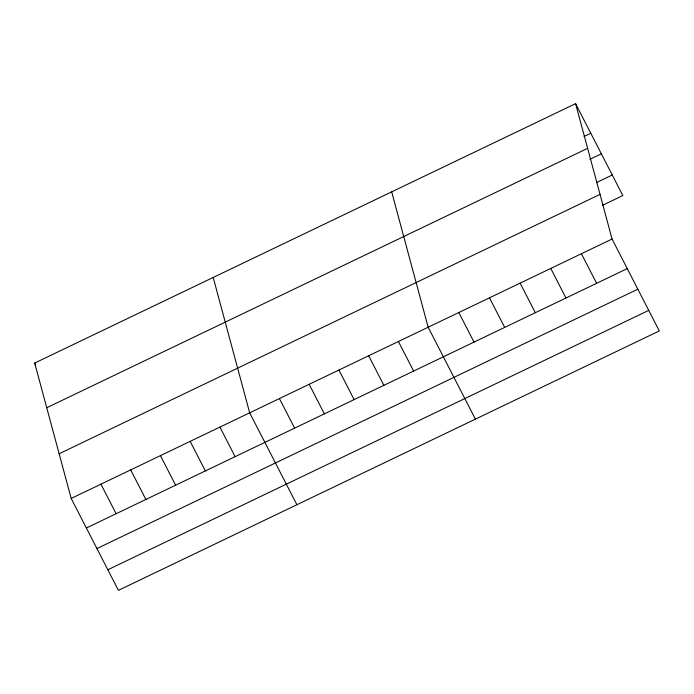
<?xml version="1.0" encoding="UTF-8"?>
<svg xmlns="http://www.w3.org/2000/svg" width="694" height="694" viewBox="0 0 694 694"><rect width="100%" height="100%" fill="white"/><g stroke="black" fill="none" stroke-linecap="round" stroke-linejoin="round"><path stroke-width="1.04" d="M575.586 103.666L612.065 239.04L659.3 330.943L118.414 590.334L71.178 498.431L34.7 363.057L575.586 103.666L622.822 195.569L602.704 205.216M584.079 136.458L590.785 133.239M46.741 407.734L587.627 148.343M589.865 159.325L601.36 153.808M596.927 182.349L612.247 175.001M59.137 453.755L600.032 194.363M71.178 498.431L612.065 239.04M86.377 527.995L627.263 268.613M96.952 548.564L637.838 289.181M107.839 569.757L648.725 310.374M581.416 253.735L596.614 283.308M550.767 268.439L565.966 298.004M520.118 283.135L535.317 312.708M489.47 297.83L504.668 327.403M458.821 312.534L474.011 342.107M475.399 419.133L428.163 327.23L391.685 191.865M398.417 341.5L413.615 371.064M368.67 355.762L383.869 385.335M338.924 370.032L354.113 399.605M309.168 384.294L324.367 413.867M279.422 398.564L294.62 428.137M296.902 504.729L249.675 412.826L213.197 277.461M219.92 427.096L235.119 456.669M190.173 441.367L205.372 470.931M160.427 455.628L175.625 485.201M130.68 469.899L145.879 499.463M100.925 484.16L116.124 513.734M34.7 363.057L35.68 364.966"/></g></svg>
